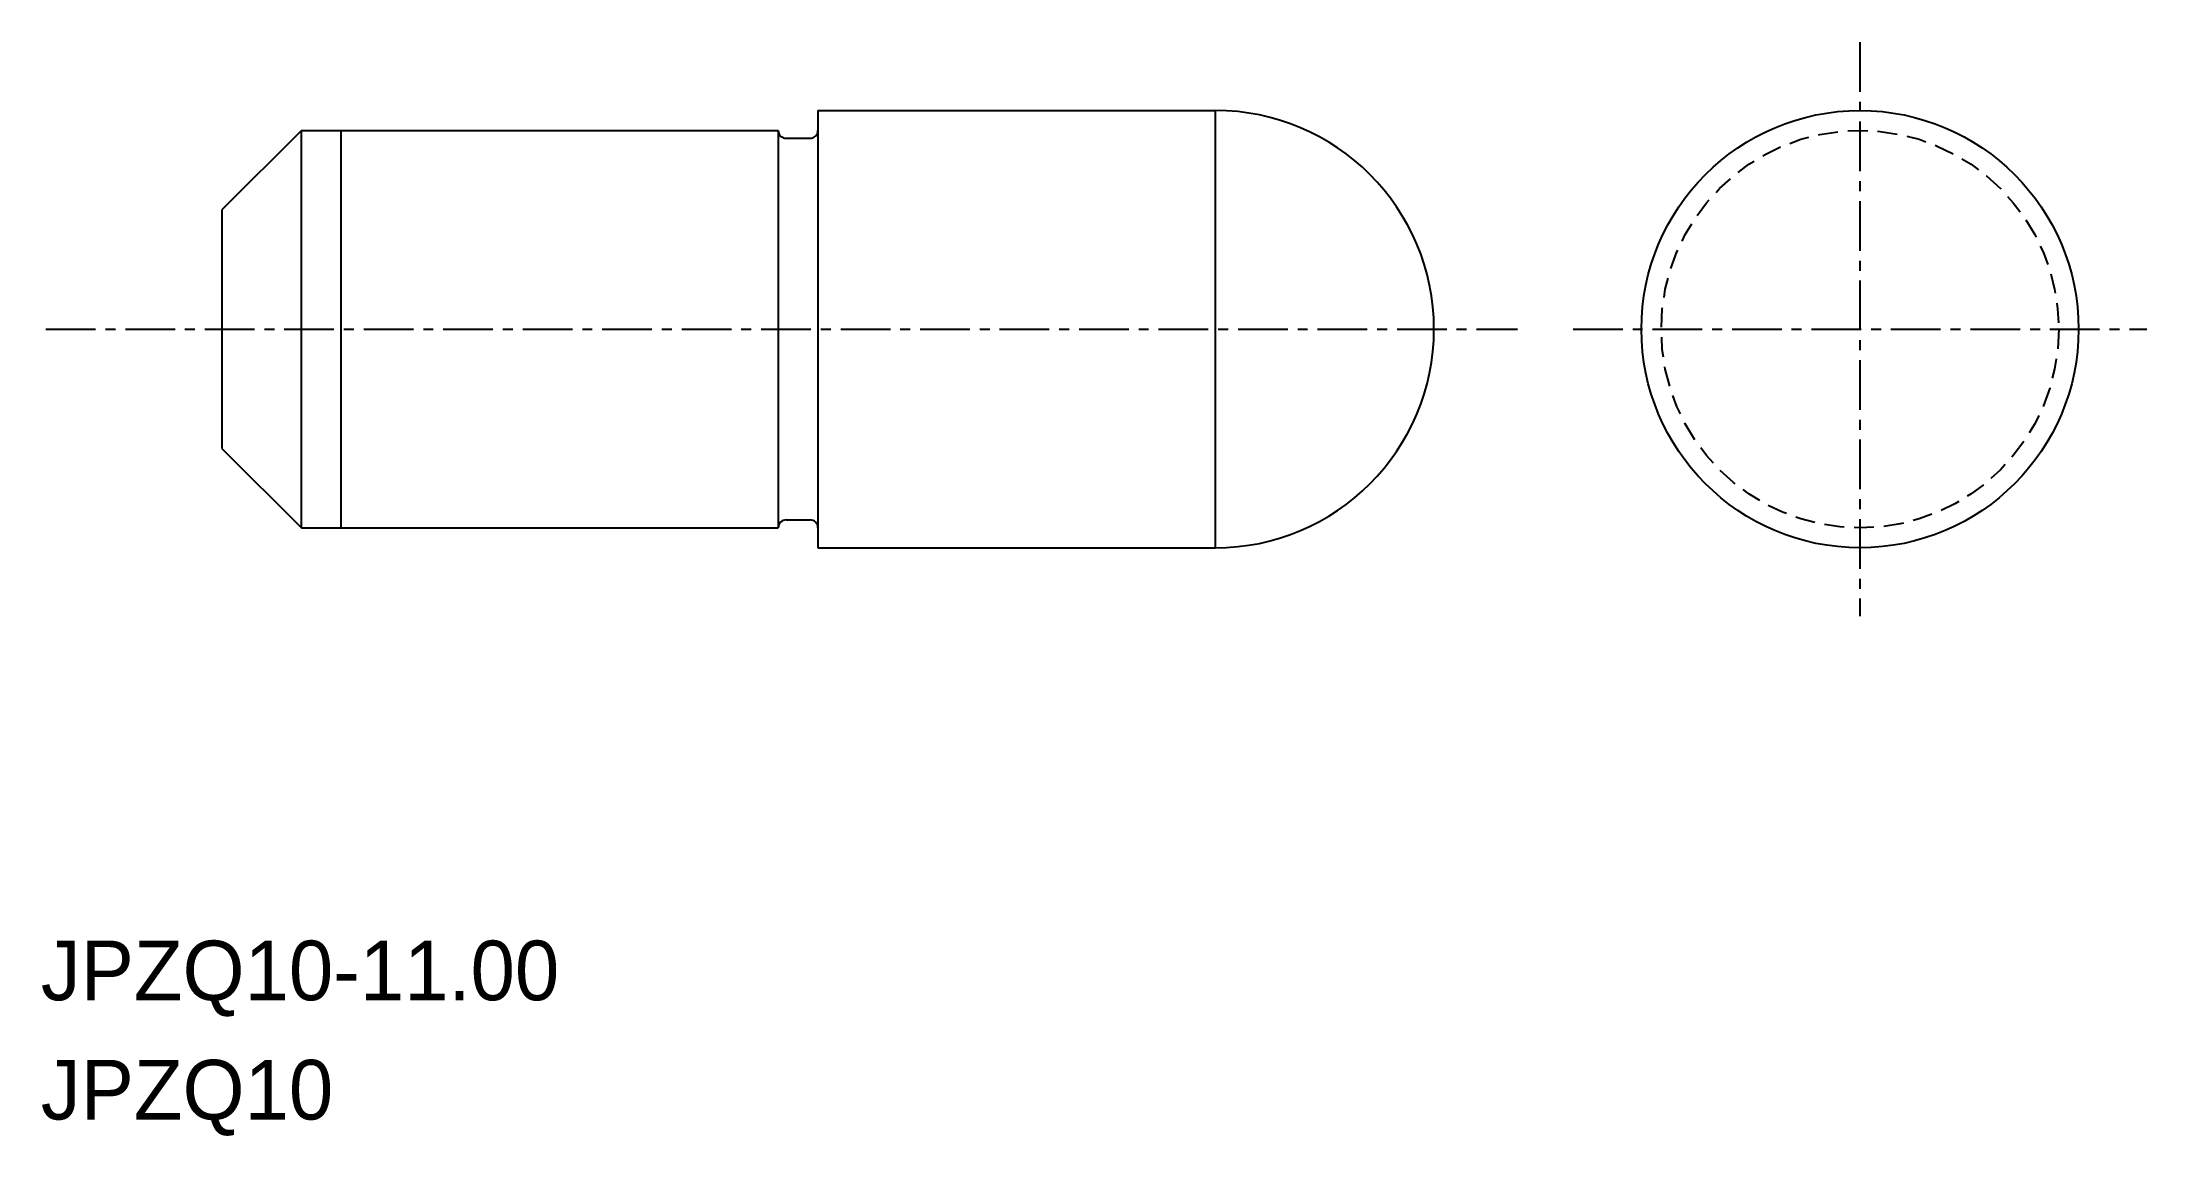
# Model space of a CAD drawing. Extents: x -1803.7 to -1750.8, y -644 to -616.5.
import ezdxf

# ---------------------------------------------------------------- set-up
doc = ezdxf.new("R2010")
doc.units = 0
doc.linetypes.add('CENTER', pattern=[2, 1.25, -0.25, 0.25, -0.25])
doc.linetypes.add('DASHED', pattern=[0.75, 0.5, -0.25])
doc.layers.get('0').update_dxf_attribs({"linetype": 'CONTINUOUS'})
doc.layers.add('CENTER', color=1, linetype='CENTER')

msp = doc.modelspace()

# ---------------------------------------------------------------- linework, layer by layer
at = {"color": 7, "linetype": 'CONTINUOUS'}
for p, q in [((-1784.219, -618.198), (-1784.219, -629.198)), ((-1784.219, -618.198), (-1774.219, -618.198)), ((-1797.219, -618.698), (-1799.219, -620.698)), ((-1797.219, -628.698), (-1797.219, -618.698)), ((-1797.219, -618.698), (-1785.219, -618.698)), ((-1796.219, -628.698), (-1796.219, -618.698)), ((-1785.219, -618.698), (-1785.219, -628.698)), ((-1785.019, -618.898), (-1784.419, -618.898)), ((-1799.219, -620.698), (-1799.219, -626.698)), ((-1799.219, -626.698), (-1797.219, -628.698)), ((-1785.019, -628.498), (-1784.419, -628.498)), ((-1797.219, -628.698), (-1785.219, -628.698)), ((-1784.219, -629.198), (-1774.219, -629.198))]:
    msp.add_line(p, q, dxfattribs=at)
at = {"linetype": 'CONTINUOUS'}
msp.add_line((-1774.219, -629.198), (-1774.219, -618.198), dxfattribs=at)
msp.add_circle((-1757.999, -623.698), 5.5, dxfattribs=at)
at = {"color": 3, "linetype": 'DASHED'}
msp.add_circle((-1757.999, -623.698), 5, dxfattribs=at)
at = {"linetype": 'CONTINUOUS'}
msp.add_arc((-1774.219, -623.698), 5.5, 270, 90, dxfattribs=at)
at = {"color": 7, "linetype": 'CONTINUOUS'}
for centre, start, end in [((-1785.019, -618.698), 180, 270), ((-1784.419, -618.698), 270, 0), ((-1785.019, -628.698), 90, 180), ((-1784.419, -628.698), 0, 90)]:
    msp.add_arc(centre, 0.2, start, end, dxfattribs=at)
at = {"layer": 'CENTER', "color": 1, "linetype": 'CENTER'}
for p, q in [((-1757.999, -616.477), (-1757.999, -630.918)), ((-1803.648, -623.698), (-1766.614, -623.698)), ((-1765.219, -623.698), (-1750.779, -623.698))]:
    msp.add_line(p, q, dxfattribs=at)

# ---------------------------------------------------------------- texts
for s, p in [('JPZQ10-11.00', (-1803.774, -640.58)), ('JPZQ10', (-1803.774, -643.58))]:
    msp.add_text(s, height=1.5).set_placement(p)

doc.saveas('drawing.dxf')
